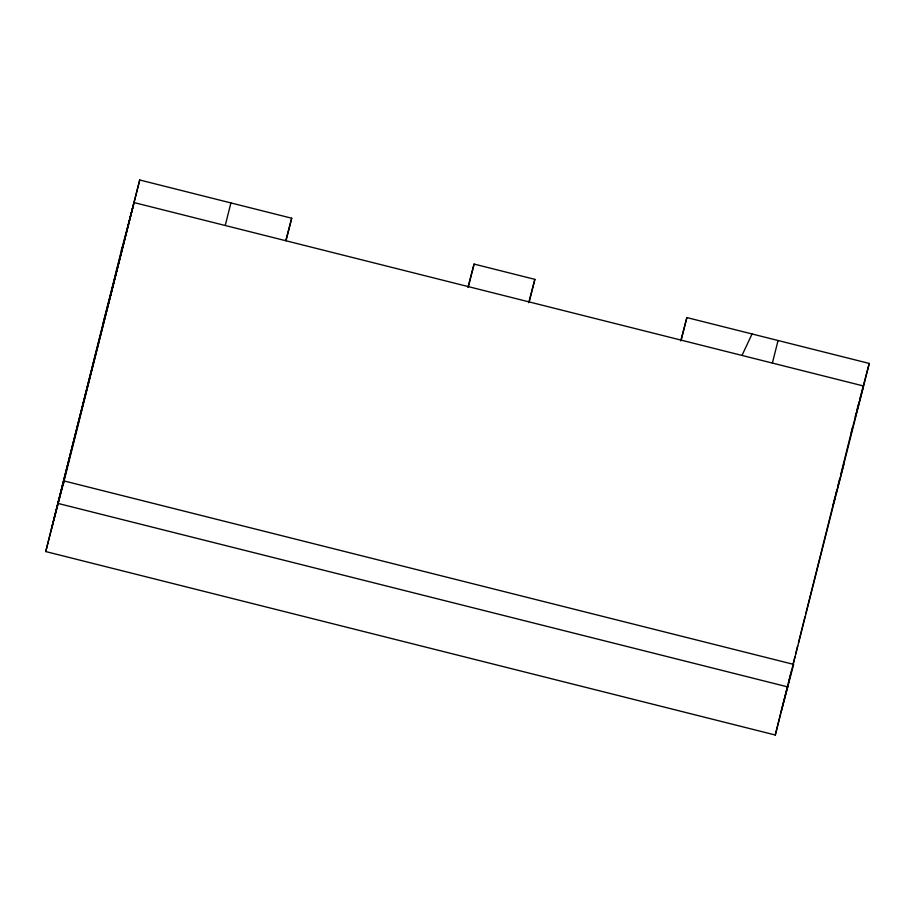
<?xml version="1.0" encoding="UTF-8"?>
<svg xmlns="http://www.w3.org/2000/svg" width="915" height="915" viewBox="0 0 915 915"><rect width="100%" height="100%" fill="white"/><g stroke="black" fill="none" stroke-linecap="round" stroke-linejoin="round"><path stroke-width="1.37" d="M680.703 340.906L686.868 317.574L869.25 363.438L775.28 735.008L45.75 551.562L139.721 179.992L291.702 218.216L286.029 240.782M52.269 525.793L122.187 247.405M63.272 484.161L133.201 205.772M45.75 551.562L139.721 179.992M225.239 225.502L230.912 202.924M468.411 286.647L474.084 264.069L534.875 279.361L529.213 301.927M681.195 340.151L686.868 317.574M772.386 363.072L778.059 340.506M775.28 735.008L780.621 713.757M787.712 685.678L780.952 712.43L793.66 664.393L64.119 480.958L51.423 528.996M788.41 682.91L791.189 671.827M792.928 664.908L794.872 657.027M795.718 653.825L797.651 645.956M798.498 642.753L804.96 616.87M805.806 613.668L836.962 489.445M837.808 486.242L839.753 478.362M840.599 475.16L852.551 427.408M855.216 416.782L856.211 412.802M121.34 250.607L134.048 202.57L863.577 386.004L851.247 432.669M103.292 322.64L114.295 281.008M285.892 240.176L291.702 218.216M467.92 287.401L474.084 264.069M528.71 302.693L534.875 279.361M856.909 410.103L859.094 401.868M859.814 399.123L869.25 363.438M833.188 504.737L835.315 496.685M836.024 493.997L843.836 464.454M741.996 355.432L752.061 333.964M58.446 503.525L787.987 686.971"/></g></svg>
